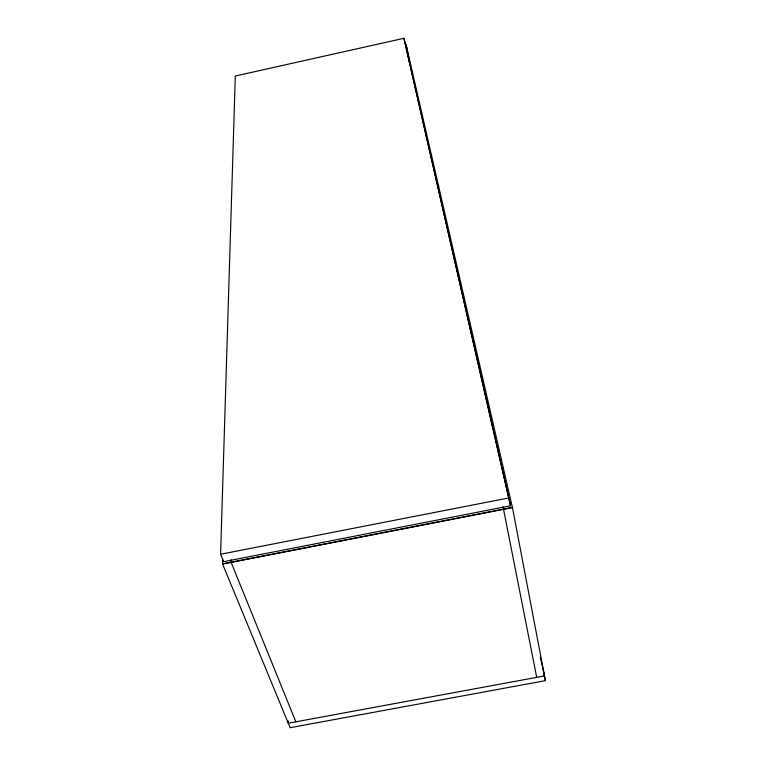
<?xml version="1.0" encoding="UTF-8"?>
<svg xmlns="http://www.w3.org/2000/svg" width="766" height="766" viewBox="0 0 766 766"><rect width="100%" height="100%" fill="white"/><g stroke="black" fill="none" stroke-linecap="round" stroke-linejoin="round"><path stroke-width="1.15" d="M231.112 559.793L231.064 562.187L295.848 721.811M222.647 559.075L222.59 564.044L512.444 507.599L406.066 44.485L409.829 63.3M220.589 554.249L235.315 76.016L403.941 38.3L510.529 505.78L223.653 561.689L220.589 554.249L509.017 497.9M545.411 680.658L290.123 727.7L222.513 563.853L512.406 507.389L545.411 680.658L543.582 672.5M510.529 505.78L403.941 38.3M540.317 657.247L544.511 675.928L288.275 723.209L288.217 720.825M503.042 506.776L536.707 677.364"/></g></svg>
